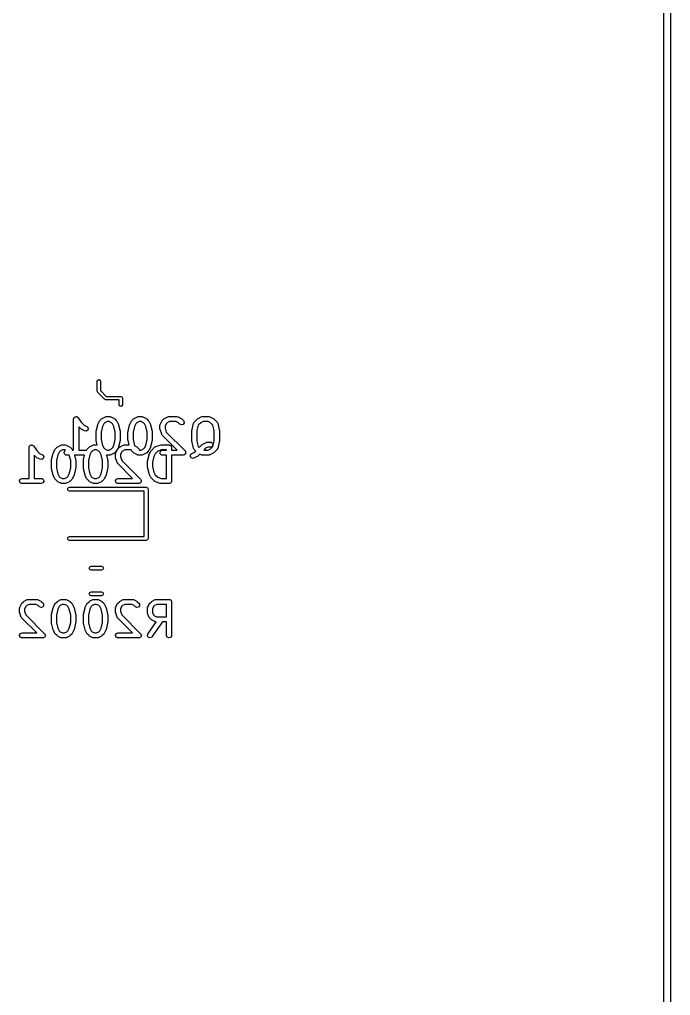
# Model space of a CAD drawing. Extents: x 54 to 297, y -260 to -31.
# Drawn here: x 53.71 to 73.1, y -142.34 to -113.28 of the extents above; entities that cross this region are included whole.
import ezdxf

# ---------------------------------------------------------------- set-up
doc = ezdxf.new("R2010")
doc.units = 0
doc.layers.add('BLACK', color=7, linetype='CONTINUOUS')

msp = doc.modelspace()

# ---------------------------------------------------------------- linework, layer by layer
at = {"layer": 'BLACK', "linetype": 'CONTINUOUS'}
for p, q in [((72.9, -250), (72.9, -43)), ((73.1, -43), (73.1, -250)), ((56.025, -124.05), (56.0396, -124.014)), ((56.025, -124.35), (56.025, -124.05)), ((56.0396, -124.014), (56.075, -124)), ((56.075, -124), (56.1104, -124.014)), ((56.1104, -124.014), (56.125, -124.05)), ((56.125, -124.05), (56.125, -124.329)), ((56.0396, -124.385), (56.025, -124.35)), ((56.2396, -124.585), (56.0396, -124.385)), ((56.125, -124.329), (56.2957, -124.5)), ((56.275, -124.6), (56.2396, -124.585)), ((56.675, -124.6), (56.275, -124.6)), ((56.2957, -124.5), (56.725, -124.5)), ((56.675, -124.75), (56.675, -124.6)), ((56.725, -124.5), (56.7604, -124.514)), ((56.7604, -124.514), (56.775, -124.55)), ((56.775, -124.55), (56.775, -124.75)), ((56.6896, -124.785), (56.675, -124.75)), ((56.725, -124.8), (56.6896, -124.785)), ((56.7604, -124.785), (56.725, -124.8)), ((56.775, -124.75), (56.7604, -124.785)), ((55.3226, -125.177), (55.3271, -125.151)), ((55.3226, -126.102), (55.3226, -125.177)), ((55.3271, -125.151), (55.3299, -125.148)), ((55.3299, -125.148), (55.3304, -125.144)), ((55.3304, -125.144), (55.3461, -125.129)), ((55.3461, -125.129), (55.3601, -125.112)), ((55.3601, -125.112), (55.3644, -125.111)), ((55.3644, -125.111), (55.3675, -125.108)), ((55.3675, -125.108), (55.3892, -125.107)), ((55.3892, -125.107), (55.4106, -125.103)), ((55.4106, -125.103), (55.4144, -125.105)), ((55.4144, -125.105), (55.4187, -125.105)), ((55.4187, -125.105), (55.4362, -125.118)), ((55.4362, -125.118), (55.4551, -125.129)), ((55.4551, -125.129), (55.4565, -125.133)), ((55.4565, -125.133), (55.46, -125.136)), ((55.46, -125.136), (55.5511, -125.272)), ((55.5511, -125.272), (55.6325, -125.354)), ((56.0448, -125.334), (56.0924, -125.239)), ((56.0924, -125.239), (56.1058, -125.221)), ((56.1058, -125.221), (56.1065, -125.219)), ((56.1065, -125.219), (56.1541, -125.172)), ((56.1541, -125.172), (56.1725, -125.159)), ((56.1725, -125.159), (56.1736, -125.158)), ((56.1736, -125.158), (56.2688, -125.11)), ((56.3201, -125.252), (56.2516, -125.286)), ((56.2688, -125.11), (56.2938, -125.103)), ((56.2938, -125.103), (56.2982, -125.104)), ((56.2982, -125.104), (56.3024, -125.102)), ((56.3024, -125.102), (56.3976, -125.102)), ((56.3799, -125.252), (56.3201, -125.252)), ((56.4484, -125.286), (56.3799, -125.252)), ((56.3976, -125.102), (56.4233, -125.107)), ((56.4233, -125.107), (56.4267, -125.11)), ((56.4267, -125.11), (56.4312, -125.11)), ((56.4312, -125.11), (56.5264, -125.158)), ((56.5264, -125.158), (56.5444, -125.171)), ((56.5444, -125.171), (56.5459, -125.172)), ((56.5459, -125.172), (56.5935, -125.219)), ((56.5935, -125.219), (56.6064, -125.238)), ((56.6064, -125.238), (56.6076, -125.239)), ((56.6076, -125.239), (56.6552, -125.334)), ((56.9972, -125.334), (57.0448, -125.239)), ((57.0448, -125.239), (57.0582, -125.221)), ((57.0582, -125.221), (57.0589, -125.219)), ((57.0589, -125.219), (57.1065, -125.172)), ((57.1065, -125.172), (57.1249, -125.159)), ((57.1249, -125.159), (57.126, -125.158)), ((57.126, -125.158), (57.2212, -125.11)), ((57.2725, -125.252), (57.2039, -125.286)), ((57.2212, -125.11), (57.2462, -125.103)), ((57.2462, -125.103), (57.2505, -125.104)), ((57.2505, -125.104), (57.2548, -125.102)), ((57.2548, -125.102), (57.35, -125.102)), ((57.3323, -125.252), (57.2725, -125.252)), ((57.4008, -125.286), (57.3323, -125.252)), ((57.35, -125.102), (57.3757, -125.107)), ((57.3757, -125.107), (57.3791, -125.11)), ((57.3791, -125.11), (57.3835, -125.11)), ((57.3835, -125.11), (57.4788, -125.158)), ((57.4788, -125.158), (57.4968, -125.171)), ((57.4968, -125.171), (57.4983, -125.172)), ((57.4983, -125.172), (57.5459, -125.219)), ((57.5459, -125.219), (57.5587, -125.238)), ((57.5587, -125.238), (57.5599, -125.239)), ((57.5599, -125.239), (57.6076, -125.334)), ((57.902, -125.334), (57.9496, -125.239)), ((57.9496, -125.239), (57.9629, -125.221)), ((57.9629, -125.221), (57.9636, -125.219)), ((57.9636, -125.219), (58.0113, -125.172)), ((58.0113, -125.172), (58.0296, -125.159)), ((58.0296, -125.159), (58.0307, -125.158)), ((58.0307, -125.158), (58.126, -125.11)), ((58.1772, -125.252), (58.1087, -125.286)), ((58.126, -125.11), (58.1509, -125.103)), ((58.1509, -125.103), (58.1553, -125.104)), ((58.1553, -125.104), (58.1595, -125.102)), ((58.1595, -125.102), (58.3976, -125.102)), ((58.3799, -125.252), (58.1772, -125.252)), ((58.4484, -125.286), (58.3799, -125.252)), ((58.3976, -125.102), (58.4233, -125.107)), ((58.4233, -125.107), (58.4267, -125.11)), ((58.4267, -125.11), (58.4312, -125.11)), ((58.4312, -125.11), (58.5264, -125.158)), ((58.5264, -125.158), (58.5444, -125.171)), ((58.5444, -125.171), (58.5459, -125.172)), ((58.5459, -125.172), (58.5935, -125.219)), ((58.5935, -125.219), (58.6084, -125.241)), ((58.6084, -125.241), (58.6129, -125.292)), ((58.8963, -125.302), (58.9069, -125.278)), ((58.9069, -125.278), (58.9129, -125.274)), ((58.9129, -125.274), (58.916, -125.267)), ((58.916, -125.267), (59.0113, -125.172)), ((59.0113, -125.172), (59.0296, -125.159)), ((59.0296, -125.159), (59.0307, -125.158)), ((59.0307, -125.158), (59.126, -125.11)), ((59.1772, -125.252), (59.1087, -125.286)), ((59.126, -125.11), (59.1509, -125.103)), ((59.1509, -125.103), (59.1553, -125.104)), ((59.1553, -125.104), (59.1595, -125.102)), ((59.1595, -125.102), (59.35, -125.102)), ((59.3323, -125.252), (59.1772, -125.252)), ((59.4008, -125.286), (59.3323, -125.252)), ((59.35, -125.102), (59.3757, -125.107)), ((59.3757, -125.107), (59.3791, -125.11)), ((59.3791, -125.11), (59.3835, -125.11)), ((59.3835, -125.11), (59.4788, -125.158)), ((59.4788, -125.158), (59.4968, -125.171)), ((59.4968, -125.171), (59.4983, -125.172)), ((59.4983, -125.172), (59.5935, -125.267)), ((59.5935, -125.267), (59.6084, -125.288)), ((55.5351, -125.468), (55.4726, -125.406)), ((55.4726, -125.406), (55.4726, -126.102)), ((55.5365, -125.469), (55.5351, -125.468)), ((55.5546, -125.482), (55.5365, -125.469)), ((55.6498, -125.53), (55.5546, -125.482)), ((55.6325, -125.354), (55.7169, -125.396)), ((55.7008, -125.536), (55.6498, -125.53)), ((55.7436, -125.508), (55.7008, -125.536)), ((55.7169, -125.396), (55.7378, -125.411)), ((55.7378, -125.411), (55.7582, -125.458)), ((55.7582, -125.458), (55.7436, -125.508)), ((55.9893, -125.558), (55.9919, -125.543)), ((55.9893, -125.796), (55.9893, -125.558)), ((55.9915, -125.54), (56.0391, -125.349)), ((55.9919, -125.543), (55.9915, -125.54)), ((56.0391, -125.349), (56.0444, -125.338)), ((56.0444, -125.338), (56.0448, -125.334)), ((56.1827, -125.394), (56.1393, -125.567)), ((56.1393, -125.567), (56.1393, -125.787)), ((56.2212, -125.317), (56.1827, -125.394)), ((56.2516, -125.286), (56.2212, -125.317)), ((56.4788, -125.317), (56.4484, -125.286)), ((56.5173, -125.394), (56.4788, -125.317)), ((56.5607, -125.567), (56.5173, -125.394)), ((56.5607, -125.787), (56.5607, -125.567)), ((56.6552, -125.334), (56.6589, -125.346)), ((56.6589, -125.346), (56.6609, -125.349)), ((56.6609, -125.349), (56.7085, -125.54)), ((56.7085, -125.54), (56.7095, -125.555)), ((56.7095, -125.555), (56.7107, -125.558)), ((56.7107, -125.558), (56.7107, -125.796)), ((56.9417, -125.558), (56.9443, -125.543)), ((56.9417, -125.796), (56.9417, -125.558)), ((56.9439, -125.54), (56.9915, -125.349)), ((56.9443, -125.543), (56.9439, -125.54)), ((56.9915, -125.349), (56.9968, -125.338)), ((56.9968, -125.338), (56.9972, -125.334)), ((57.135, -125.394), (57.0917, -125.567)), ((57.0917, -125.567), (57.0917, -125.787)), ((57.1735, -125.317), (57.135, -125.394)), ((57.2039, -125.286), (57.1735, -125.317)), ((57.4312, -125.317), (57.4008, -125.286)), ((57.4697, -125.394), (57.4312, -125.317)), ((57.5131, -125.567), (57.4697, -125.394)), ((57.5131, -125.787), (57.5131, -125.567)), ((57.6076, -125.334), (57.6112, -125.346)), ((57.6112, -125.346), (57.6132, -125.349)), ((57.6132, -125.349), (57.6609, -125.54)), ((57.6609, -125.54), (57.6619, -125.555)), ((57.6619, -125.555), (57.6631, -125.558)), ((57.6631, -125.558), (57.6631, -125.796)), ((57.894, -125.368), (57.8986, -125.342)), ((57.894, -125.463), (57.894, -125.368)), ((57.8946, -125.464), (57.894, -125.463)), ((57.8979, -125.487), (57.8946, -125.464)), ((57.9455, -125.629), (57.8979, -125.487)), ((57.8986, -125.342), (57.9015, -125.339)), ((57.9015, -125.339), (57.902, -125.334)), ((58.0783, -125.317), (58.044, -125.385)), ((58.044, -125.385), (58.044, -125.451)), ((58.044, -125.451), (58.0822, -125.565)), ((58.1087, -125.286), (58.0783, -125.317)), ((58.0822, -125.565), (58.6411, -126.124)), ((58.4874, -125.325), (58.4484, -125.286)), ((58.5339, -125.347), (58.4874, -125.325)), ((58.5835, -125.334), (58.5339, -125.347)), ((58.6129, -125.292), (58.5835, -125.334)), ((58.8464, -125.51), (58.849, -125.496)), ((58.8464, -125.844), (58.8464, -125.51)), ((58.8487, -125.492), (58.8963, -125.302)), ((58.849, -125.496), (58.8487, -125.492)), ((59.0368, -125.358), (58.9964, -125.52)), ((58.9964, -125.52), (58.9964, -125.835)), ((59.1087, -125.286), (59.0368, -125.358)), ((59.4728, -125.358), (59.4008, -125.286)), ((59.5131, -125.52), (59.4728, -125.358)), ((59.5131, -125.835), (59.5131, -125.52)), ((59.6084, -125.288), (59.6091, -125.296)), ((59.6091, -125.296), (59.6132, -125.302)), ((59.6132, -125.302), (59.6609, -125.492)), ((59.6609, -125.492), (59.6619, -125.507)), ((59.6619, -125.507), (59.6631, -125.51)), ((59.6631, -125.51), (59.6631, -125.844)), ((55.9905, -125.799), (55.9893, -125.796)), ((55.9915, -125.814), (55.9905, -125.799)), ((56.0248, -125.948), (55.9915, -125.814)), ((56.1393, -125.787), (56.1827, -125.96)), ((56.5173, -125.96), (56.5607, -125.787)), ((56.7085, -125.814), (56.6609, -126.005)), ((56.7107, -125.796), (56.7081, -125.811)), ((56.7081, -125.811), (56.7085, -125.814)), ((56.9429, -125.799), (56.9417, -125.796)), ((56.9439, -125.814), (56.9429, -125.799)), ((56.9772, -125.947), (56.9439, -125.814)), ((57.0917, -125.787), (57.135, -125.96)), ((57.4697, -125.96), (57.5131, -125.787)), ((57.6609, -125.814), (57.6132, -126.005)), ((57.6631, -125.796), (57.6605, -125.811)), ((57.6605, -125.811), (57.6609, -125.814)), ((57.9483, -125.633), (57.9455, -125.629)), ((57.9487, -125.637), (57.9483, -125.633)), ((57.9636, -125.659), (57.9487, -125.637)), ((58.407, -126.102), (57.9636, -125.659)), ((58.8476, -125.847), (58.8464, -125.844)), ((58.8487, -125.862), (58.8476, -125.847)), ((58.8963, -126.052), (58.8487, -125.862)), ((58.9964, -125.835), (59.0368, -125.996)), ((59.2688, -125.872), (59.2938, -125.865)), ((59.2938, -125.865), (59.2982, -125.866)), ((59.2982, -125.866), (59.3024, -125.864)), ((59.3024, -125.864), (59.3976, -125.864)), ((59.3976, -125.864), (59.4233, -125.869)), ((59.4728, -125.996), (59.5131, -125.835)), ((59.6609, -125.862), (59.6132, -126.052)), ((59.6631, -125.844), (59.6605, -125.859)), ((59.6605, -125.859), (59.6609, -125.862)), ((53.9964, -126.022), (54.001, -125.997)), ((53.9964, -126.947), (53.9964, -126.022)), ((54.001, -125.997), (54.0037, -125.993)), ((54.0037, -125.993), (54.0042, -125.989)), ((54.0042, -125.989), (54.0199, -125.974)), ((54.0199, -125.974), (54.0339, -125.957)), ((54.0339, -125.957), (54.0382, -125.957)), ((54.0382, -125.957), (54.0413, -125.954)), ((54.0413, -125.954), (54.063, -125.952)), ((54.063, -125.952), (54.0845, -125.949)), ((54.0845, -125.949), (54.0882, -125.951)), ((54.0882, -125.951), (54.0925, -125.95)), ((54.0925, -125.95), (54.11, -125.963)), ((54.11, -125.963), (54.1289, -125.974)), ((54.1289, -125.974), (54.1304, -125.978)), ((54.1304, -125.978), (54.1338, -125.981)), ((54.1338, -125.981), (54.2249, -126.117)), ((54.2249, -126.117), (54.3063, -126.199)), ((54.7186, -126.179), (54.7663, -126.084)), ((54.7663, -126.084), (54.7796, -126.066)), ((54.7796, -126.066), (54.7803, -126.065)), ((54.7803, -126.065), (54.8279, -126.017)), ((54.8279, -126.017), (54.8463, -126.004)), ((54.8463, -126.004), (54.8474, -126.003)), ((54.8474, -126.003), (54.9426, -125.955)), ((54.9254, -126.132), (54.895, -126.162)), ((54.9939, -126.097), (54.9254, -126.132)), ((54.9426, -125.955), (54.9676, -125.948)), ((54.9676, -125.948), (54.972, -125.949)), ((54.972, -125.949), (54.9762, -125.947)), ((54.9762, -125.947), (55.0714, -125.947)), ((55.0537, -126.097), (54.9939, -126.097)), ((55.038, -126.164), (55.0637, -126.12)), ((55.0837, -126.112), (55.0537, -126.097)), ((55.0637, -126.12), (55.0837, -126.112)), ((55.0714, -125.947), (55.0971, -125.952)), ((55.0971, -125.952), (55.1005, -125.955)), ((55.1005, -125.955), (55.105, -125.955)), ((55.105, -125.955), (55.2002, -126.003)), ((55.2002, -126.003), (55.2182, -126.016)), ((55.2182, -126.016), (55.2197, -126.017)), ((55.2197, -126.017), (55.2673, -126.065)), ((55.2673, -126.065), (55.2802, -126.083)), ((55.2802, -126.083), (55.2814, -126.084)), ((55.2814, -126.084), (55.2904, -126.102)), ((55.2904, -126.102), (55.3226, -126.102)), ((55.4726, -126.102), (55.6833, -126.102)), ((55.6833, -126.102), (55.7075, -126.106)), ((55.7075, -126.106), (55.7186, -126.084)), ((55.7186, -126.084), (55.732, -126.066)), ((55.732, -126.066), (55.7327, -126.065)), ((55.7327, -126.065), (55.7803, -126.017)), ((55.7803, -126.017), (55.7987, -126.004)), ((55.7987, -126.004), (55.7998, -126.003)), ((55.7998, -126.003), (55.895, -125.955)), ((55.8778, -126.132), (55.8474, -126.162)), ((55.9463, -126.097), (55.8778, -126.132)), ((55.895, -125.955), (55.92, -125.948)), ((55.92, -125.948), (55.9244, -125.949)), ((55.9244, -125.949), (55.9286, -125.947)), ((55.9286, -125.947), (56.0238, -125.947)), ((56.0061, -126.097), (55.9463, -126.097)), ((56.0746, -126.132), (56.0061, -126.097)), ((56.0238, -125.947), (56.0248, -125.948)), ((56.105, -126.162), (56.0746, -126.132)), ((56.1827, -125.96), (56.2212, -126.037)), ((56.2212, -126.037), (56.2516, -126.068)), ((56.2516, -126.068), (56.3201, -126.102)), ((56.3201, -126.102), (56.3799, -126.102)), ((56.3799, -126.102), (56.4484, -126.068)), ((56.4484, -126.068), (56.4788, -126.037)), ((56.4788, -126.037), (56.5173, -125.96)), ((56.5935, -126.135), (56.5459, -126.183)), ((56.5758, -126.179), (56.6234, -126.084)), ((56.5942, -126.133), (56.5935, -126.135)), ((56.6076, -126.115), (56.5942, -126.133)), ((56.6552, -126.02), (56.6076, -126.115)), ((56.6234, -126.084), (56.6368, -126.066)), ((56.6368, -126.066), (56.6374, -126.065)), ((56.6374, -126.065), (56.6851, -126.017)), ((56.6556, -126.017), (56.6552, -126.02)), ((56.6609, -126.005), (56.6556, -126.017)), ((56.6851, -126.017), (56.7034, -126.004)), ((56.7034, -126.004), (56.7046, -126.003)), ((56.7046, -126.003), (56.7998, -125.955)), ((56.7825, -126.132), (56.7521, -126.162)), ((56.851, -126.097), (56.7825, -126.132)), ((56.7998, -125.955), (56.8248, -125.948)), ((56.8248, -125.948), (56.8291, -125.949)), ((56.8291, -125.949), (56.8333, -125.947)), ((56.8333, -125.947), (56.9772, -125.947)), ((57.0358, -126.097), (56.851, -126.097)), ((57.0448, -126.115), (57.0358, -126.097)), ((57.046, -126.117), (57.0448, -126.115)), ((57.0589, -126.135), (57.046, -126.117)), ((57.1065, -126.183), (57.0589, -126.135)), ((57.135, -125.96), (57.1416, -125.974)), ((57.1416, -125.974), (57.2002, -126.003)), ((57.2002, -126.003), (57.2182, -126.016)), ((57.2182, -126.016), (57.2197, -126.017)), ((57.2197, -126.017), (57.2673, -126.065)), ((57.2673, -126.065), (57.2823, -126.086)), ((57.2823, -126.086), (57.2837, -126.102)), ((57.2837, -126.102), (57.3323, -126.102)), ((57.3323, -126.102), (57.4008, -126.068)), ((57.4008, -126.068), (57.4312, -126.037)), ((57.4312, -126.037), (57.4697, -125.96)), ((57.5459, -126.135), (57.4983, -126.183)), ((57.5466, -126.133), (57.5459, -126.135)), ((57.5599, -126.115), (57.5466, -126.133)), ((57.6076, -126.02), (57.5599, -126.115)), ((57.5758, -126.227), (57.6234, -126.132)), ((57.608, -126.017), (57.6076, -126.02)), ((57.6132, -126.005), (57.608, -126.017)), ((57.6234, -126.132), (57.6368, -126.114)), ((57.6368, -126.114), (57.6374, -126.112)), ((57.6374, -126.112), (57.7327, -126.017)), ((57.7327, -126.017), (57.754, -126.002)), ((57.8262, -126.136), (57.7521, -126.21)), ((57.754, -126.002), (57.7585, -126.002)), ((57.7585, -126.002), (57.762, -125.999)), ((57.762, -125.999), (57.9049, -125.951)), ((57.9407, -126.097), (57.8262, -126.136)), ((57.8952, -126.164), (57.9208, -126.12)), ((57.9049, -125.951), (57.927, -125.948)), ((57.9208, -126.12), (57.969, -126.102)), ((57.927, -125.948), (57.9286, -125.947)), ((57.9286, -125.947), (58.1667, -125.947)), ((58.0917, -126.097), (57.9407, -126.097)), ((57.969, -126.102), (58.0917, -126.102)), ((58.0917, -126.102), (58.0917, -126.097)), ((58.1667, -125.947), (58.1764, -125.949)), ((58.1764, -125.949), (58.1797, -125.949)), ((58.1797, -125.949), (58.1826, -125.95)), ((58.1826, -125.95), (58.1923, -125.952)), ((58.1923, -125.952), (58.2072, -125.964)), ((58.2072, -125.964), (58.2241, -125.974)), ((58.2241, -125.974), (58.2264, -125.981)), ((58.2264, -125.981), (58.2316, -125.985)), ((58.2316, -125.985), (58.235, -126.004)), ((58.235, -126.004), (58.2417, -126.022)), ((58.2417, -126.022), (58.2417, -126.102)), ((58.2417, -126.102), (58.407, -126.102)), ((58.6411, -126.124), (58.6505, -126.138)), ((58.6505, -126.138), (58.653, -126.14)), ((58.653, -126.14), (58.6534, -126.142)), ((58.6534, -126.142), (58.6561, -126.145)), ((58.6561, -126.145), (58.658, -126.168)), ((58.9004, -126.059), (58.8963, -126.052)), ((58.9011, -126.066), (58.9004, -126.059)), ((58.916, -126.087), (58.9011, -126.066)), ((58.9582, -126.13), (58.916, -126.087)), ((58.9246, -126.163), (58.9582, -126.13)), ((59.0368, -125.996), (59.0643, -126.023)), ((59.0643, -126.023), (59.1541, -125.934)), ((59.1541, -125.934), (59.1725, -125.921)), ((59.1725, -125.921), (59.1736, -125.92)), ((59.1736, -125.92), (59.2688, -125.872)), ((59.2516, -126.048), (59.1977, -126.102)), ((59.1977, -126.102), (59.3323, -126.102)), ((59.3201, -126.014), (59.2516, -126.048)), ((59.3976, -126.014), (59.3201, -126.014)), ((59.3323, -126.102), (59.4008, -126.068)), ((59.4458, -125.996), (59.3976, -126.014)), ((59.4008, -126.068), (59.4728, -125.996)), ((59.4233, -125.869), (59.4626, -125.902)), ((59.4715, -125.952), (59.4458, -125.996)), ((59.4626, -125.902), (59.4715, -125.952)), ((59.5935, -126.087), (59.4983, -126.183)), ((59.5966, -126.081), (59.5935, -126.087)), ((59.6026, -126.076), (59.5966, -126.081)), ((59.6132, -126.052), (59.6026, -126.076)), ((54.2089, -126.314), (54.1464, -126.251)), ((54.1464, -126.251), (54.1464, -126.947)), ((54.2104, -126.314), (54.2089, -126.314)), ((54.2284, -126.328), (54.2104, -126.314)), ((54.3236, -126.375), (54.2284, -126.328)), ((54.3063, -126.199), (54.3907, -126.241)), ((54.3746, -126.381), (54.3236, -126.375)), ((54.4174, -126.353), (54.3746, -126.381)), ((54.3907, -126.241), (54.4116, -126.257)), ((54.4116, -126.257), (54.432, -126.304)), ((54.432, -126.304), (54.4174, -126.353)), ((54.6631, -126.403), (54.6657, -126.389)), ((54.6631, -126.641), (54.6631, -126.403)), ((54.6653, -126.385), (54.713, -126.195)), ((54.6657, -126.389), (54.6653, -126.385)), ((54.713, -126.195), (54.7182, -126.183)), ((54.7182, -126.183), (54.7186, -126.179)), ((54.8565, -126.239), (54.8131, -126.413)), ((54.8131, -126.413), (54.8131, -126.632)), ((54.895, -126.162), (54.8565, -126.239)), ((55.047, -126.215), (55.038, -126.164)), ((55.0863, -126.248), (55.047, -126.215)), ((55.1119, -126.252), (55.0863, -126.248)), ((55.1944, -126.252), (55.1119, -126.252)), ((55.2345, -126.413), (55.1944, -126.252)), ((55.2345, -126.632), (55.2345, -126.413)), ((55.651, -126.252), (55.349, -126.252)), ((55.349, -126.252), (55.3823, -126.385)), ((55.3823, -126.385), (55.3833, -126.4)), ((55.3833, -126.4), (55.3845, -126.403)), ((55.3845, -126.403), (55.3845, -126.641)), ((55.6155, -126.403), (55.6181, -126.389)), ((55.6155, -126.641), (55.6155, -126.403)), ((55.6177, -126.385), (55.651, -126.252)), ((55.6181, -126.389), (55.6177, -126.385)), ((55.8089, -126.239), (55.7655, -126.413)), ((55.7655, -126.413), (55.7655, -126.632)), ((55.8474, -126.162), (55.8089, -126.239)), ((56.1435, -126.239), (56.105, -126.162)), ((56.1869, -126.413), (56.1435, -126.239)), ((56.1869, -126.632), (56.1869, -126.413)), ((56.3024, -126.252), (56.3014, -126.252)), ((56.3014, -126.252), (56.3347, -126.385)), ((56.3976, -126.252), (56.3024, -126.252)), ((56.3347, -126.385), (56.3357, -126.4)), ((56.3357, -126.4), (56.3369, -126.403)), ((56.3369, -126.403), (56.3369, -126.641)), ((56.4018, -126.251), (56.3976, -126.252)), ((56.4062, -126.252), (56.4018, -126.251)), ((56.4312, -126.244), (56.4062, -126.252)), ((56.5264, -126.197), (56.4312, -126.244)), ((56.5275, -126.195), (56.5264, -126.197)), ((56.5459, -126.183), (56.5275, -126.195)), ((56.5679, -126.213), (56.5724, -126.187)), ((56.5679, -126.308), (56.5679, -126.213)), ((56.5684, -126.31), (56.5679, -126.308)), ((56.5717, -126.332), (56.5684, -126.31)), ((56.6193, -126.475), (56.5717, -126.332)), ((56.5724, -126.187), (56.5753, -126.184)), ((56.5753, -126.184), (56.5758, -126.179)), ((56.7521, -126.162), (56.7179, -126.231)), ((56.7179, -126.231), (56.7179, -126.296)), ((56.7179, -126.296), (56.756, -126.41)), ((56.756, -126.41), (57.3149, -126.969)), ((57.108, -126.183), (57.1065, -126.183)), ((57.126, -126.197), (57.108, -126.183)), ((57.2212, -126.244), (57.126, -126.197)), ((57.2257, -126.245), (57.2212, -126.244)), ((57.2291, -126.248), (57.2257, -126.245)), ((57.2548, -126.252), (57.2291, -126.248)), ((57.35, -126.252), (57.2548, -126.252)), ((57.3542, -126.251), (57.35, -126.252)), ((57.3586, -126.252), (57.3542, -126.251)), ((57.3835, -126.244), (57.3586, -126.252)), ((57.4788, -126.197), (57.3835, -126.244)), ((57.4799, -126.195), (57.4788, -126.197)), ((57.4983, -126.183), (57.4799, -126.195)), ((57.5202, -126.451), (57.5228, -126.436)), ((57.5225, -126.433), (57.5701, -126.242)), ((57.5228, -126.436), (57.5225, -126.433)), ((57.5701, -126.242), (57.5754, -126.23)), ((57.5754, -126.23), (57.5758, -126.227)), ((57.7136, -126.287), (57.6702, -126.46)), ((57.7521, -126.21), (57.7136, -126.287)), ((57.9041, -126.215), (57.8952, -126.164)), ((57.9434, -126.248), (57.9041, -126.215)), ((57.969, -126.252), (57.9434, -126.248)), ((58.0917, -126.252), (57.969, -126.252)), ((58.0917, -126.947), (58.0917, -126.252)), ((58.5881, -126.252), (58.2417, -126.252)), ((58.2417, -126.252), (58.2417, -127.022)), ((58.6093, -126.244), (58.5881, -126.252)), ((58.6311, -126.239), (58.6093, -126.244)), ((58.6331, -126.236), (58.6311, -126.239)), ((58.6363, -126.235), (58.6331, -126.236)), ((58.6476, -126.215), (58.6363, -126.235)), ((58.6605, -126.197), (58.6476, -126.215)), ((58.658, -126.168), (58.662, -126.19)), ((58.662, -126.19), (58.6602, -126.193)), ((58.6602, -126.193), (58.6605, -126.197)), ((58.8019, -126.294), (58.805, -126.243)), ((58.8325, -126.335), (58.8019, -126.294)), ((58.805, -126.243), (58.8403, -126.205)), ((58.8824, -126.347), (58.8325, -126.335)), ((58.8403, -126.205), (58.9246, -126.163)), ((58.9073, -126.339), (58.8824, -126.347)), ((59.0026, -126.292), (58.9073, -126.339)), ((59.0037, -126.291), (59.0026, -126.292)), ((59.0221, -126.278), (59.0037, -126.291)), ((59.0791, -126.221), (59.0221, -126.278)), ((59.126, -126.244), (59.0791, -126.221)), ((59.1304, -126.245), (59.126, -126.244)), ((59.1339, -126.248), (59.1304, -126.245)), ((59.1595, -126.252), (59.1339, -126.248)), ((59.35, -126.252), (59.1595, -126.252)), ((59.3542, -126.251), (59.35, -126.252)), ((59.3586, -126.252), (59.3542, -126.251)), ((59.3835, -126.244), (59.3586, -126.252)), ((59.4788, -126.197), (59.3835, -126.244)), ((59.4799, -126.195), (59.4788, -126.197)), ((59.4983, -126.183), (59.4799, -126.195)), ((54.6643, -126.645), (54.6631, -126.641)), ((54.6653, -126.66), (54.6643, -126.645)), ((54.713, -126.85), (54.6653, -126.66)), ((54.8131, -126.632), (54.8565, -126.806)), ((55.1911, -126.806), (55.2345, -126.632)), ((55.3823, -126.66), (55.3347, -126.85)), ((55.3845, -126.641), (55.3819, -126.656)), ((55.3819, -126.656), (55.3823, -126.66)), ((55.6167, -126.645), (55.6155, -126.641)), ((55.6177, -126.66), (55.6167, -126.645)), ((55.6653, -126.85), (55.6177, -126.66)), ((55.7655, -126.632), (55.8089, -126.806)), ((56.1435, -126.806), (56.1869, -126.632)), ((56.3347, -126.66), (56.287, -126.85)), ((56.3369, -126.641), (56.3343, -126.656)), ((56.3343, -126.656), (56.3347, -126.66)), ((56.6221, -126.478), (56.6193, -126.475)), ((56.6225, -126.483), (56.6221, -126.478)), ((56.6374, -126.504), (56.6225, -126.483)), ((57.0808, -126.947), (56.6374, -126.504)), ((57.5202, -126.594), (57.5202, -126.451)), ((57.5214, -126.597), (57.5202, -126.594)), ((57.5225, -126.612), (57.5214, -126.597)), ((57.5701, -126.802), (57.5225, -126.612)), ((57.6702, -126.46), (57.6702, -126.585)), ((57.6702, -126.585), (57.7136, -126.758)), ((53.7119, -127.009), (53.7375, -126.965)), ((53.7208, -127.06), (53.7119, -127.009)), ((53.7375, -126.965), (53.7857, -126.947)), ((53.7857, -126.947), (53.9964, -126.947)), ((54.1464, -126.947), (54.3571, -126.947)), ((54.3571, -126.947), (54.3828, -126.952)), ((54.3828, -126.952), (54.4221, -126.985)), ((54.4221, -126.985), (54.431, -127.035)), ((54.7149, -126.853), (54.713, -126.85)), ((54.7186, -126.865), (54.7149, -126.853)), ((54.7663, -126.961), (54.7186, -126.865)), ((54.7674, -126.962), (54.7663, -126.961)), ((54.7803, -126.98), (54.7674, -126.962)), ((54.8279, -127.028), (54.7803, -126.98)), ((54.8565, -126.806), (54.895, -126.883)), ((54.895, -126.883), (54.9254, -126.913)), ((54.9254, -126.913), (54.9939, -126.947)), ((54.9939, -126.947), (55.0537, -126.947)), ((55.0537, -126.947), (55.1222, -126.913)), ((55.1222, -126.913), (55.1526, -126.883)), ((55.1526, -126.883), (55.1911, -126.806)), ((55.2673, -126.98), (55.2197, -127.028)), ((55.268, -126.979), (55.2673, -126.98)), ((55.2814, -126.961), (55.268, -126.979)), ((55.329, -126.865), (55.2814, -126.961)), ((55.3294, -126.862), (55.329, -126.865)), ((55.3347, -126.85), (55.3294, -126.862)), ((55.6673, -126.853), (55.6653, -126.85)), ((55.671, -126.865), (55.6673, -126.853)), ((55.7186, -126.961), (55.671, -126.865)), ((55.7198, -126.962), (55.7186, -126.961)), ((55.7327, -126.98), (55.7198, -126.962)), ((55.7803, -127.028), (55.7327, -126.98)), ((55.8089, -126.806), (55.8474, -126.883)), ((55.8474, -126.883), (55.8778, -126.913)), ((55.8778, -126.913), (55.9463, -126.947)), ((55.9463, -126.947), (56.0061, -126.947)), ((56.0061, -126.947), (56.0746, -126.913)), ((56.0746, -126.913), (56.105, -126.883)), ((56.105, -126.883), (56.1435, -126.806)), ((56.2197, -126.98), (56.1721, -127.028)), ((56.2204, -126.979), (56.2197, -126.98)), ((56.2337, -126.961), (56.2204, -126.979)), ((56.2814, -126.865), (56.2337, -126.961)), ((56.2818, -126.862), (56.2814, -126.865)), ((56.287, -126.85), (56.2818, -126.862)), ((56.569, -127.009), (56.5946, -126.965)), ((56.5779, -127.06), (56.569, -127.009)), ((56.5946, -126.965), (56.6429, -126.947)), ((56.6429, -126.947), (57.0808, -126.947)), ((57.3149, -126.969), (57.3243, -126.983)), ((57.3243, -126.983), (57.3269, -126.985)), ((57.3269, -126.985), (57.3272, -126.987)), ((57.3272, -126.987), (57.3299, -126.991)), ((57.3299, -126.991), (57.3318, -127.013)), ((57.3318, -127.013), (57.3358, -127.035)), ((57.5721, -126.805), (57.5701, -126.802)), ((57.5758, -126.818), (57.5721, -126.805)), ((57.6234, -126.913), (57.5758, -126.818)), ((57.6246, -126.914), (57.6234, -126.913)), ((57.6374, -126.933), (57.6246, -126.914)), ((57.7327, -127.028), (57.6374, -126.933)), ((57.7136, -126.758), (57.7521, -126.835)), ((57.7521, -126.835), (57.8262, -126.909)), ((57.8262, -126.909), (57.9407, -126.947)), ((57.9407, -126.947), (58.0917, -126.947)), ((58.2417, -127.022), (58.2399, -127.032)), ((53.7601, -127.093), (53.7208, -127.06)), ((53.7857, -127.097), (53.7601, -127.093)), ((54.3571, -127.097), (53.7857, -127.097)), ((54.4054, -127.08), (54.3571, -127.097)), ((54.431, -127.035), (54.4054, -127.08)), ((54.8294, -127.028), (54.8279, -127.028)), ((54.8474, -127.042), (54.8294, -127.028)), ((54.9426, -127.089), (54.8474, -127.042)), ((54.9471, -127.09), (54.9426, -127.089)), ((54.9505, -127.093), (54.9471, -127.09)), ((54.9762, -127.097), (54.9505, -127.093)), ((55.0714, -127.097), (54.9762, -127.097)), ((55.0756, -127.096), (55.0714, -127.097)), ((55.08, -127.097), (55.0756, -127.096)), ((55.105, -127.089), (55.08, -127.097)), ((55.2002, -127.042), (55.105, -127.089)), ((55.14, -127.265), (55.1576, -127.223)), ((55.1576, -127.307), (55.14, -127.265)), ((55.1576, -127.223), (55.2, -127.205)), ((55.2, -127.325), (55.1576, -127.307)), ((55.2, -127.205), (57.485, -127.205)), ((55.2013, -127.041), (55.2002, -127.042)), ((55.2197, -127.028), (55.2013, -127.041)), ((55.7818, -127.028), (55.7803, -127.028)), ((55.7998, -127.042), (55.7818, -127.028)), ((55.895, -127.089), (55.7998, -127.042)), ((55.8995, -127.09), (55.895, -127.089)), ((55.9029, -127.093), (55.8995, -127.09)), ((55.9286, -127.097), (55.9029, -127.093)), ((56.0238, -127.097), (55.9286, -127.097)), ((56.028, -127.096), (56.0238, -127.097)), ((56.0324, -127.097), (56.028, -127.096)), ((56.0573, -127.089), (56.0324, -127.097)), ((56.1526, -127.042), (56.0573, -127.089)), ((56.1537, -127.041), (56.1526, -127.042)), ((56.1721, -127.028), (56.1537, -127.041)), ((56.6172, -127.093), (56.5779, -127.06)), ((56.6429, -127.097), (56.6172, -127.093)), ((57.2619, -127.097), (56.6429, -127.097)), ((57.2831, -127.09), (57.2619, -127.097)), ((57.3049, -127.084), (57.2831, -127.09)), ((57.3069, -127.081), (57.3049, -127.084)), ((57.3101, -127.08), (57.3069, -127.081)), ((57.3214, -127.06), (57.3101, -127.08)), ((57.3343, -127.042), (57.3214, -127.06)), ((57.3358, -127.035), (57.334, -127.038)), ((57.334, -127.038), (57.3343, -127.042)), ((57.485, -127.205), (57.5274, -127.223)), ((57.5274, -127.223), (57.545, -127.265)), ((57.545, -127.265), (57.545, -128.735)), ((57.7367, -127.03), (57.7327, -127.028)), ((57.7391, -127.034), (57.7367, -127.03)), ((57.762, -127.046), (57.7391, -127.034)), ((57.9049, -127.094), (57.762, -127.046)), ((57.9065, -127.093), (57.9049, -127.094)), ((57.9286, -127.097), (57.9065, -127.093)), ((58.1667, -127.097), (57.9286, -127.097)), ((58.185, -127.091), (58.1667, -127.097)), ((58.2042, -127.087), (58.185, -127.091)), ((58.2085, -127.082), (58.2042, -127.087)), ((58.2149, -127.08), (58.2085, -127.082)), ((58.2246, -127.063), (58.2149, -127.08)), ((58.2371, -127.048), (58.2246, -127.063)), ((58.2389, -127.038), (58.2371, -127.048)), ((58.2405, -127.035), (58.2389, -127.038)), ((58.2399, -127.032), (58.2405, -127.035)), ((57.425, -127.325), (55.2, -127.325)), ((57.425, -128.675), (57.425, -127.325)), ((55.14, -128.735), (55.1576, -128.693)), ((55.1576, -128.777), (55.14, -128.735)), ((55.1576, -128.693), (55.2, -128.675)), ((55.2, -128.675), (57.425, -128.675)), ((57.545, -128.735), (57.5274, -128.777)), ((55.2, -128.795), (55.1576, -128.777)), ((57.485, -128.795), (55.2, -128.795)), ((57.5274, -128.777), (57.485, -128.795)), ((55.7864, -129.62), (55.8039, -129.578)), ((55.8039, -129.662), (55.7864, -129.62)), ((55.8039, -129.578), (55.8464, -129.56)), ((55.8464, -129.56), (56.1536, -129.56)), ((56.1536, -129.56), (56.1961, -129.578)), ((56.1961, -129.578), (56.2136, -129.62)), ((56.2136, -129.62), (56.1961, -129.662)), ((55.8464, -129.68), (55.8039, -129.662)), ((56.1536, -129.68), (55.8464, -129.68)), ((56.1961, -129.662), (56.1536, -129.68)), ((55.7864, -130.38), (55.8039, -130.338)), ((55.8039, -130.422), (55.7864, -130.38)), ((55.8039, -130.338), (55.8464, -130.32)), ((55.8464, -130.44), (55.8039, -130.422)), ((55.8464, -130.32), (56.1536, -130.32)), ((56.1536, -130.44), (55.8464, -130.44)), ((56.1536, -130.32), (56.1961, -130.338)), ((56.1961, -130.422), (56.1536, -130.44)), ((56.1961, -130.338), (56.2136, -130.38)), ((56.2136, -130.38), (56.1961, -130.422)), ((53.7107, -130.813), (53.7152, -130.787)), ((53.7152, -130.787), (53.7181, -130.784)), ((53.7181, -130.784), (53.7186, -130.779)), ((53.7186, -130.779), (53.7663, -130.684)), ((53.7663, -130.684), (53.7796, -130.666)), ((53.7796, -130.666), (53.7803, -130.665)), ((53.7803, -130.665), (53.8279, -130.617)), ((53.8279, -130.617), (53.8463, -130.604)), ((53.8463, -130.604), (53.8474, -130.603)), ((53.8474, -130.603), (53.9426, -130.555)), ((53.895, -130.762), (53.8607, -130.831)), ((53.9254, -130.732), (53.895, -130.762)), ((53.9939, -130.697), (53.9254, -130.732)), ((53.9426, -130.555), (53.9676, -130.548)), ((53.9676, -130.548), (53.972, -130.549)), ((53.972, -130.549), (53.9762, -130.547)), ((53.9762, -130.547), (54.2143, -130.547)), ((54.1966, -130.697), (53.9939, -130.697)), ((54.2651, -130.732), (54.1966, -130.697)), ((54.2143, -130.547), (54.2399, -130.552)), ((54.2399, -130.552), (54.2434, -130.555)), ((54.2434, -130.555), (54.2478, -130.555)), ((54.2478, -130.555), (54.3431, -130.603)), ((54.3041, -130.771), (54.2651, -130.732)), ((54.3506, -130.792), (54.3041, -130.771)), ((54.3431, -130.603), (54.3611, -130.616)), ((54.4002, -130.779), (54.3506, -130.792)), ((54.3611, -130.616), (54.3626, -130.617)), ((54.3626, -130.617), (54.4102, -130.665)), ((54.4296, -130.737), (54.4002, -130.779)), ((54.4102, -130.665), (54.4251, -130.686)), ((54.4251, -130.686), (54.4296, -130.737)), ((54.6653, -130.985), (54.713, -130.795)), ((54.713, -130.795), (54.7182, -130.783)), ((54.7182, -130.783), (54.7186, -130.779)), ((54.7186, -130.779), (54.7663, -130.684)), ((54.7663, -130.684), (54.7796, -130.666)), ((54.7796, -130.666), (54.7803, -130.665)), ((54.7803, -130.665), (54.8279, -130.617)), ((54.8279, -130.617), (54.8463, -130.604)), ((54.8463, -130.604), (54.8474, -130.603)), ((54.8474, -130.603), (54.9426, -130.555)), ((54.895, -130.762), (54.8565, -130.839)), ((54.9254, -130.732), (54.895, -130.762)), ((54.9939, -130.697), (54.9254, -130.732)), ((54.9426, -130.555), (54.9676, -130.548)), ((54.9676, -130.548), (54.972, -130.549)), ((54.972, -130.549), (54.9762, -130.547)), ((54.9762, -130.547), (55.0714, -130.547)), ((55.0537, -130.697), (54.9939, -130.697)), ((55.1222, -130.732), (55.0537, -130.697)), ((55.0714, -130.547), (55.0971, -130.552)), ((55.0971, -130.552), (55.1005, -130.555)), ((55.1005, -130.555), (55.105, -130.555)), ((55.105, -130.555), (55.2002, -130.603)), ((55.1526, -130.762), (55.1222, -130.732)), ((55.1911, -130.839), (55.1526, -130.762)), ((55.2002, -130.603), (55.2182, -130.616)), ((55.2182, -130.616), (55.2197, -130.617)), ((55.2197, -130.617), (55.2673, -130.665)), ((55.2673, -130.665), (55.2802, -130.683)), ((55.2802, -130.683), (55.2814, -130.684)), ((55.2814, -130.684), (55.329, -130.779)), ((55.329, -130.779), (55.3327, -130.792)), ((55.3327, -130.792), (55.3347, -130.795)), ((55.3347, -130.795), (55.3823, -130.985)), ((55.6177, -130.985), (55.6653, -130.795)), ((55.6653, -130.795), (55.6706, -130.783)), ((55.6706, -130.783), (55.671, -130.779)), ((55.671, -130.779), (55.7186, -130.684)), ((55.7186, -130.684), (55.732, -130.666)), ((55.732, -130.666), (55.7327, -130.665)), ((55.7327, -130.665), (55.7803, -130.617)), ((55.7803, -130.617), (55.7987, -130.604)), ((55.7987, -130.604), (55.7998, -130.603)), ((55.7998, -130.603), (55.895, -130.555)), ((55.8474, -130.762), (55.8089, -130.839)), ((55.8778, -130.732), (55.8474, -130.762)), ((55.9463, -130.697), (55.8778, -130.732)), ((55.895, -130.555), (55.92, -130.548)), ((55.92, -130.548), (55.9244, -130.549)), ((55.9244, -130.549), (55.9286, -130.547)), ((55.9286, -130.547), (56.0238, -130.547)), ((56.0061, -130.697), (55.9463, -130.697)), ((56.0746, -130.732), (56.0061, -130.697)), ((56.0238, -130.547), (56.0495, -130.552)), ((56.0495, -130.552), (56.0529, -130.555)), ((56.0529, -130.555), (56.0574, -130.555)), ((56.0574, -130.555), (56.1526, -130.603)), ((56.105, -130.762), (56.0746, -130.732)), ((56.1435, -130.839), (56.105, -130.762)), ((56.1526, -130.603), (56.1706, -130.616)), ((56.1706, -130.616), (56.1721, -130.617)), ((56.1721, -130.617), (56.2197, -130.665)), ((56.2197, -130.665), (56.2326, -130.683)), ((56.2326, -130.683), (56.2337, -130.684)), ((56.2337, -130.684), (56.2814, -130.779)), ((56.2814, -130.779), (56.2851, -130.792)), ((56.2851, -130.792), (56.287, -130.795)), ((56.287, -130.795), (56.3347, -130.985)), ((56.5679, -130.813), (56.5724, -130.787)), ((56.5724, -130.787), (56.5753, -130.784)), ((56.5753, -130.784), (56.5758, -130.779)), ((56.5758, -130.779), (56.6234, -130.684)), ((56.6234, -130.684), (56.6368, -130.666)), ((56.6368, -130.666), (56.6374, -130.665)), ((56.6374, -130.665), (56.6851, -130.617)), ((56.6851, -130.617), (56.7034, -130.604)), ((56.7034, -130.604), (56.7046, -130.603)), ((56.7046, -130.603), (56.7998, -130.555)), ((56.7521, -130.762), (56.7179, -130.831)), ((56.7825, -130.732), (56.7521, -130.762)), ((56.851, -130.697), (56.7825, -130.732)), ((56.7998, -130.555), (56.8248, -130.548)), ((56.8248, -130.548), (56.8291, -130.549)), ((56.8291, -130.549), (56.8333, -130.547)), ((56.8333, -130.547), (57.0714, -130.547)), ((57.0537, -130.697), (56.851, -130.697)), ((57.1222, -130.732), (57.0537, -130.697)), ((57.0714, -130.547), (57.0971, -130.552)), ((57.0971, -130.552), (57.1005, -130.555)), ((57.1005, -130.555), (57.105, -130.555)), ((57.105, -130.555), (57.2002, -130.603)), ((57.1613, -130.771), (57.1222, -130.732)), ((57.2077, -130.792), (57.1613, -130.771)), ((57.2002, -130.603), (57.2182, -130.616)), ((57.2573, -130.779), (57.2077, -130.792)), ((57.2182, -130.616), (57.2197, -130.617)), ((57.2197, -130.617), (57.2673, -130.665)), ((57.2867, -130.737), (57.2573, -130.779)), ((57.2673, -130.665), (57.2823, -130.686)), ((57.2823, -130.686), (57.2867, -130.737)), ((57.5202, -130.813), (57.5248, -130.787)), ((57.5248, -130.787), (57.5276, -130.784)), ((57.5276, -130.784), (57.5282, -130.779)), ((57.5282, -130.779), (57.5758, -130.684)), ((57.5758, -130.684), (57.5891, -130.666)), ((57.5891, -130.666), (57.5898, -130.665)), ((57.5898, -130.665), (57.6374, -130.617)), ((57.6374, -130.617), (57.6558, -130.604)), ((57.6558, -130.604), (57.6569, -130.603)), ((57.6569, -130.603), (57.7522, -130.555)), ((57.7045, -130.762), (57.6702, -130.831)), ((57.7349, -130.732), (57.7045, -130.762)), ((57.8034, -130.697), (57.7349, -130.732)), ((57.7522, -130.555), (57.7771, -130.548)), ((57.7771, -130.548), (57.7815, -130.549)), ((57.7815, -130.549), (57.7857, -130.547)), ((57.7857, -130.547), (58.1667, -130.547)), ((58.0917, -130.697), (57.8034, -130.697)), ((58.0917, -131.071), (58.0917, -130.697)), ((58.1667, -130.547), (58.1764, -130.549)), ((58.1764, -130.549), (58.1797, -130.549)), ((58.1797, -130.549), (58.1826, -130.55)), ((58.1826, -130.55), (58.1923, -130.552)), ((58.1923, -130.552), (58.2072, -130.564)), ((58.2072, -130.564), (58.2241, -130.574)), ((58.2241, -130.574), (58.2264, -130.581)), ((58.2264, -130.581), (58.2316, -130.585)), ((58.2316, -130.585), (58.235, -130.604)), ((58.235, -130.604), (58.2417, -130.622)), ((58.2417, -130.622), (58.2417, -131.622)), ((53.7107, -130.908), (53.7107, -130.813)), ((53.7113, -130.91), (53.7107, -130.908)), ((53.7146, -130.932), (53.7113, -130.91)), ((53.7622, -131.075), (53.7146, -130.932)), ((53.765, -131.078), (53.7622, -131.075)), ((53.7654, -131.083), (53.765, -131.078)), ((53.7803, -131.104), (53.7654, -131.083)), ((53.8607, -130.831), (53.8607, -130.896)), ((53.8607, -130.896), (53.8989, -131.01)), ((53.8989, -131.01), (54.4578, -131.569)), ((54.6631, -131.003), (54.6657, -130.989)), ((54.6631, -131.241), (54.6631, -131.003)), ((54.6657, -130.989), (54.6653, -130.985)), ((54.8565, -130.839), (54.8131, -131.013)), ((54.8131, -131.013), (54.8131, -131.232)), ((55.2345, -131.013), (55.1911, -130.839)), ((55.2345, -131.232), (55.2345, -131.013)), ((55.3823, -130.985), (55.3833, -131)), ((55.3833, -131), (55.3845, -131.003)), ((55.3845, -131.003), (55.3845, -131.241)), ((55.6155, -131.003), (55.6181, -130.989)), ((55.6155, -131.241), (55.6155, -131.003)), ((55.6181, -130.989), (55.6177, -130.985)), ((55.8089, -130.839), (55.7655, -131.013)), ((55.7655, -131.013), (55.7655, -131.232)), ((56.1869, -131.013), (56.1435, -130.839)), ((56.1869, -131.232), (56.1869, -131.013)), ((56.3347, -130.985), (56.3357, -131)), ((56.3357, -131), (56.3369, -131.003)), ((56.3369, -131.003), (56.3369, -131.241)), ((56.5679, -130.908), (56.5679, -130.813)), ((56.5684, -130.91), (56.5679, -130.908)), ((56.5717, -130.932), (56.5684, -130.91)), ((56.6193, -131.075), (56.5717, -130.932)), ((56.6221, -131.078), (56.6193, -131.075)), ((56.6225, -131.083), (56.6221, -131.078)), ((56.6374, -131.104), (56.6225, -131.083)), ((56.7179, -130.831), (56.7179, -130.896)), ((56.7179, -130.896), (56.756, -131.01)), ((56.756, -131.01), (57.3149, -131.569)), ((57.5202, -130.956), (57.5202, -130.813)), ((57.5218, -130.96), (57.5202, -130.956)), ((57.5207, -130.964), (57.5218, -130.96)), ((57.5282, -130.989), (57.5207, -130.964)), ((57.5758, -131.084), (57.5282, -130.989)), ((57.577, -131.086), (57.5758, -131.084)), ((57.5898, -131.104), (57.577, -131.086)), ((57.6702, -130.831), (57.6702, -130.938)), ((57.6702, -130.938), (57.7045, -131.007)), ((57.7045, -131.007), (57.7349, -131.037)), ((57.7349, -131.037), (57.8034, -131.071)), ((57.8034, -131.071), (58.0917, -131.071)), ((54.2237, -131.547), (53.7803, -131.104)), ((54.6643, -131.245), (54.6631, -131.241)), ((54.6653, -131.26), (54.6643, -131.245)), ((54.713, -131.45), (54.6653, -131.26)), ((54.8131, -131.232), (54.8565, -131.406)), ((55.1911, -131.406), (55.2345, -131.232)), ((55.3823, -131.26), (55.3347, -131.45)), ((55.3845, -131.241), (55.3819, -131.256)), ((55.3819, -131.256), (55.3823, -131.26)), ((55.6167, -131.245), (55.6155, -131.241)), ((55.6177, -131.26), (55.6167, -131.245)), ((55.6653, -131.45), (55.6177, -131.26)), ((55.7655, -131.232), (55.8089, -131.406)), ((56.1435, -131.406), (56.1869, -131.232)), ((56.3347, -131.26), (56.287, -131.45)), ((56.3369, -131.241), (56.3343, -131.256)), ((56.3343, -131.256), (56.3347, -131.26)), ((57.0808, -131.547), (56.6374, -131.104)), ((57.5338, -131.579), (57.7847, -131.221)), ((57.6374, -131.152), (57.5898, -131.104)), ((57.6389, -131.152), (57.6374, -131.152)), ((57.6569, -131.166), (57.6389, -131.152)), ((57.9676, -131.221), (57.6567, -131.665)), ((57.7522, -131.213), (57.6569, -131.166)), ((57.7566, -131.214), (57.7522, -131.213)), ((57.7601, -131.217), (57.7566, -131.214)), ((57.7847, -131.221), (57.7601, -131.217)), ((58.0917, -131.221), (57.9676, -131.221)), ((58.0917, -131.622), (58.0917, -131.221)), ((53.7119, -131.609), (53.7375, -131.565)), ((53.7208, -131.66), (53.7119, -131.609)), ((53.7601, -131.693), (53.7208, -131.66)), ((53.7375, -131.565), (53.7857, -131.547)), ((53.7857, -131.547), (54.2237, -131.547)), ((54.4643, -131.66), (54.453, -131.68)), ((54.4578, -131.569), (54.4672, -131.583)), ((54.4772, -131.642), (54.4643, -131.66)), ((54.4672, -131.583), (54.4697, -131.585)), ((54.4697, -131.585), (54.4701, -131.587)), ((54.4701, -131.587), (54.4727, -131.591)), ((54.4727, -131.591), (54.4747, -131.613)), ((54.4747, -131.613), (54.4786, -131.635)), ((54.4786, -131.635), (54.4769, -131.638)), ((54.4769, -131.638), (54.4772, -131.642)), ((54.7149, -131.453), (54.713, -131.45)), ((54.7186, -131.465), (54.7149, -131.453)), ((54.7663, -131.561), (54.7186, -131.465)), ((54.7674, -131.562), (54.7663, -131.561)), ((54.7803, -131.58), (54.7674, -131.562)), ((54.8279, -131.628), (54.7803, -131.58)), ((54.8294, -131.628), (54.8279, -131.628)), ((54.8474, -131.642), (54.8294, -131.628)), ((54.9426, -131.689), (54.8474, -131.642)), ((54.8565, -131.406), (54.895, -131.483)), ((54.895, -131.483), (54.9254, -131.513)), ((54.9254, -131.513), (54.9939, -131.547)), ((54.9939, -131.547), (55.0537, -131.547)), ((55.0537, -131.547), (55.1222, -131.513)), ((55.2002, -131.642), (55.105, -131.689)), ((55.1222, -131.513), (55.1526, -131.483)), ((55.1526, -131.483), (55.1911, -131.406)), ((55.2013, -131.641), (55.2002, -131.642)), ((55.2197, -131.628), (55.2013, -131.641)), ((55.2673, -131.58), (55.2197, -131.628)), ((55.268, -131.579), (55.2673, -131.58)), ((55.2814, -131.561), (55.268, -131.579)), ((55.329, -131.465), (55.2814, -131.561)), ((55.3294, -131.462), (55.329, -131.465)), ((55.3347, -131.45), (55.3294, -131.462)), ((55.6673, -131.453), (55.6653, -131.45)), ((55.671, -131.465), (55.6673, -131.453)), ((55.7186, -131.561), (55.671, -131.465)), ((55.7198, -131.562), (55.7186, -131.561)), ((55.7327, -131.58), (55.7198, -131.562)), ((55.7803, -131.628), (55.7327, -131.58)), ((55.7818, -131.628), (55.7803, -131.628)), ((55.7998, -131.642), (55.7818, -131.628)), ((55.895, -131.689), (55.7998, -131.642)), ((55.8089, -131.406), (55.8474, -131.483)), ((55.8474, -131.483), (55.8778, -131.513)), ((55.8778, -131.513), (55.9463, -131.547)), ((55.9463, -131.547), (56.0061, -131.547)), ((56.0061, -131.547), (56.0746, -131.513)), ((56.1526, -131.642), (56.0573, -131.689)), ((56.0746, -131.513), (56.105, -131.483)), ((56.105, -131.483), (56.1435, -131.406)), ((56.1537, -131.641), (56.1526, -131.642)), ((56.1721, -131.628), (56.1537, -131.641)), ((56.2197, -131.58), (56.1721, -131.628)), ((56.2204, -131.579), (56.2197, -131.58)), ((56.2337, -131.561), (56.2204, -131.579)), ((56.2814, -131.465), (56.2337, -131.561)), ((56.2818, -131.462), (56.2814, -131.465)), ((56.287, -131.45), (56.2818, -131.462)), ((56.569, -131.609), (56.5946, -131.565)), ((56.5779, -131.66), (56.569, -131.609)), ((56.6172, -131.693), (56.5779, -131.66)), ((56.5946, -131.565), (56.6429, -131.547)), ((56.6429, -131.547), (57.0808, -131.547)), ((57.3214, -131.66), (57.3101, -131.68)), ((57.3149, -131.569), (57.3243, -131.583)), ((57.3343, -131.642), (57.3214, -131.66)), ((57.3243, -131.583), (57.3269, -131.585)), ((57.3269, -131.585), (57.3272, -131.587)), ((57.3272, -131.587), (57.3299, -131.591)), ((57.3299, -131.591), (57.3318, -131.613)), ((57.3318, -131.613), (57.3358, -131.635)), ((57.3358, -131.635), (57.334, -131.638)), ((57.334, -131.638), (57.3343, -131.642)), ((57.5205, -131.629), (57.5338, -131.579)), ((57.5422, -131.675), (57.5205, -131.629)), ((57.5887, -131.697), (57.5422, -131.675)), ((57.6567, -131.665), (57.6383, -131.684)), ((58.1092, -131.671), (58.0917, -131.622)), ((58.1536, -131.696), (58.1092, -131.671)), ((58.2371, -131.648), (58.2042, -131.687)), ((58.2417, -131.622), (58.2371, -131.648)), ((53.7857, -131.697), (53.7601, -131.693)), ((54.4048, -131.697), (53.7857, -131.697)), ((54.426, -131.69), (54.4048, -131.697)), ((54.4478, -131.684), (54.426, -131.69)), ((54.4497, -131.681), (54.4478, -131.684)), ((54.453, -131.68), (54.4497, -131.681)), ((54.9471, -131.69), (54.9426, -131.689)), ((54.9505, -131.693), (54.9471, -131.69)), ((54.9762, -131.697), (54.9505, -131.693)), ((55.0714, -131.697), (54.9762, -131.697)), ((55.0756, -131.696), (55.0714, -131.697)), ((55.08, -131.697), (55.0756, -131.696)), ((55.105, -131.689), (55.08, -131.697)), ((55.8995, -131.69), (55.895, -131.689)), ((55.9029, -131.693), (55.8995, -131.69)), ((55.9286, -131.697), (55.9029, -131.693)), ((56.0238, -131.697), (55.9286, -131.697)), ((56.028, -131.696), (56.0238, -131.697)), ((56.0324, -131.697), (56.028, -131.696)), ((56.0573, -131.689), (56.0324, -131.697)), ((56.6429, -131.697), (56.6172, -131.693)), ((57.2619, -131.697), (56.6429, -131.697)), ((57.2831, -131.69), (57.2619, -131.697)), ((57.3049, -131.684), (57.2831, -131.69)), ((57.3069, -131.681), (57.3049, -131.684)), ((57.3101, -131.68), (57.3069, -131.681)), ((57.6383, -131.684), (57.5887, -131.697)), ((58.2042, -131.687), (58.1536, -131.696))]:
    msp.add_line(p, q, dxfattribs=at)

doc.saveas('drawing.dxf')
